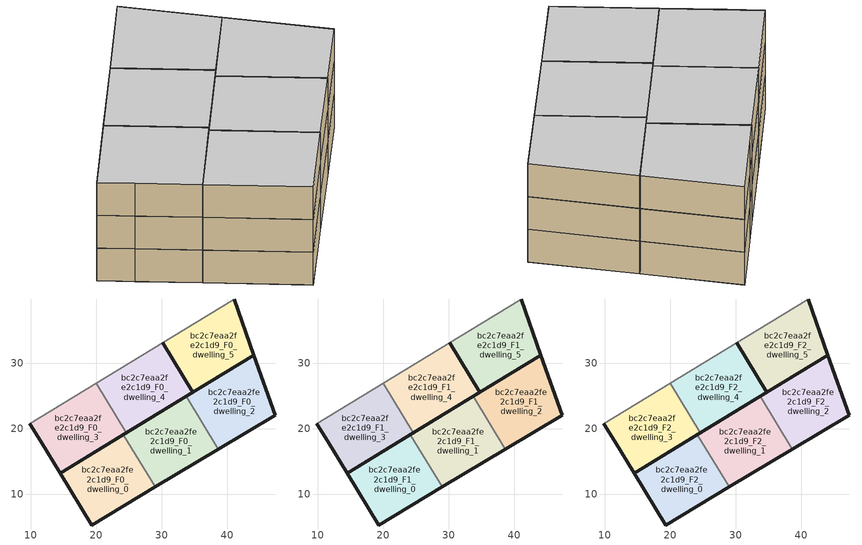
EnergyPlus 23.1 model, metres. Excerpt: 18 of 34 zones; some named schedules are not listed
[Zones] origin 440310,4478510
bc2c7eaa2fe2c1d9_F0_dwelling_0
 floor ground (EU_floor_Construction): 28.99,11.11 24.13,19.09 14.46,13.19 19.27,5.28 z0
 wall outside (EU_wall_Construction): 28.99,11.11 19.27,5.28 14.46,13.19 24.13,19.09 z0:3
 wall to bc2c7eaa2fe2c1d9_F0_dwelling_1 (EU_wall_Construction): 24.13,19.09 28.99,11.11 z0:3
bc2c7eaa2fe2c1d9_F0_dwelling_1
 floor ground (EU_floor_Construction): 38.62,16.88 33.72,24.93 24.13,19.09 28.99,11.11 z0
 wall outside (EU_wall_Construction): 38.62,16.88 28.99,11.11 / 24.13,19.09 33.72,24.93 z0:3
 wall to bc2c7eaa2fe2c1d9_F0_dwelling_2 (EU_wall_Construction): 33.72,24.93 38.63,16.88 z0:3
bc2c7eaa2fe2c1d9_F0_dwelling_2
 floor ground (EU_floor_Construction): 47.32,22.08 44.08,31.24 33.72,24.93 38.62,16.88 z0
 wall outside (EU_wall_Construction): 33.72,24.93 44.08,31.24 47.32,22.08 38.62,16.88 z0:3
bc2c7eaa2fe2c1d9_F0_dwelling_3
 floor ground (EU_floor_Construction): 24.59,19.37 19.97,26.95 9.83,20.77 11.5,18.05 14.46,13.19 z0
 wall outside (EU_wall_Construction): 24.59,19.37 14.46,13.19 11.5,18.05 9.83,20.77 z0:3
 wall adiabatic (EU_wall_Construction): 9.83,20.77 19.97,26.95 z0:3
 wall to bc2c7eaa2fe2c1d9_F0_dwelling_4 (EU_wall_Construction): 19.97,26.95 24.59,19.37 z0:3
bc2c7eaa2fe2c1d9_F0_dwelling_4
 floor ground (EU_floor_Construction): 34.73,25.55 30.12,33.13 19.97,26.95 24.59,19.37 z0
 wall outside (EU_wall_Construction): 34.73,25.55 24.59,19.37 / 30.12,33.13 34.74,25.55 z0:3
 wall adiabatic (EU_wall_Construction): 19.97,26.95 30.12,33.13 z0:3
bc2c7eaa2fe2c1d9_F0_dwelling_5
 floor ground (EU_floor_Construction): 44.08,31.24 41.05,39.81 33.29,35.06 30.12,33.13 34.73,25.55 z0
 wall outside (EU_wall_Construction): 41.05,39.81 44.08,31.24 34.73,25.55 / 34.74,25.55 30.12,33.13 z0:3
 wall adiabatic (EU_wall_Construction): 30.12,33.13 33.29,35.06 41.05,39.81 z0:3
bc2c7eaa2fe2c1d9_F1_dwelling_0
 floor to bc2c7eaa2fe2c1d9_F0_dwelling_0 (EU_floor_Construction): 28.99,11.11 24.13,19.09 14.45,13.19 19.27,5.28 z3
 wall outside (EU_wall_Construction): 28.99,11.11 19.27,5.28 14.46,13.19 24.13,19.09 z3:6
 wall to bc2c7eaa2fe2c1d9_F1_dwelling_1 (EU_wall_Construction): 24.13,19.09 28.99,11.11 z3:6
bc2c7eaa2fe2c1d9_F1_dwelling_1
 floor to bc2c7eaa2fe2c1d9_F0_dwelling_1 (EU_floor_Construction): 38.62,16.88 33.72,24.93 24.13,19.09 28.99,11.11 z3
 wall outside (EU_wall_Construction): 38.62,16.88 28.99,11.11 / 24.13,19.09 33.72,24.93 z3:6
 wall to bc2c7eaa2fe2c1d9_F1_dwelling_2 (EU_wall_Construction): 33.72,24.93 38.63,16.88 z3:6
bc2c7eaa2fe2c1d9_F1_dwelling_2
 floor to bc2c7eaa2fe2c1d9_F0_dwelling_2 (EU_floor_Construction): 47.32,22.08 44.08,31.24 33.72,24.93 38.62,16.88 z3
 wall outside (EU_wall_Construction): 33.72,24.93 44.08,31.24 47.32,22.08 38.62,16.88 z3:6
bc2c7eaa2fe2c1d9_F1_dwelling_3
 floor to bc2c7eaa2fe2c1d9_F0_dwelling_3 (EU_floor_Construction): 24.59,19.37 19.97,26.95 9.83,20.77 11.5,18.05 14.45,13.19 z3
 wall outside (EU_wall_Construction): 24.59,19.37 14.46,13.19 11.5,18.05 9.83,20.77 z3:6
 wall adiabatic (EU_wall_Construction): 9.83,20.77 19.97,26.95 z3:6
 wall to bc2c7eaa2fe2c1d9_F1_dwelling_4 (EU_wall_Construction): 19.97,26.95 24.59,19.37 z3:6
bc2c7eaa2fe2c1d9_F1_dwelling_4
 floor to bc2c7eaa2fe2c1d9_F0_dwelling_4 (EU_floor_Construction): 34.73,25.55 30.12,33.13 19.97,26.95 24.59,19.37 z3
 wall outside (EU_wall_Construction): 34.73,25.55 24.59,19.37 / 30.12,33.13 34.74,25.55 z3:6
 wall adiabatic (EU_wall_Construction): 19.97,26.95 30.12,33.13 z3:6
bc2c7eaa2fe2c1d9_F1_dwelling_5
 floor to bc2c7eaa2fe2c1d9_F0_dwelling_5 (EU_floor_Construction): 44.08,31.24 41.05,39.81 33.29,35.06 30.12,33.13 34.73,25.55 z3
 wall outside (EU_wall_Construction): 41.05,39.81 44.08,31.24 34.73,25.55 / 34.74,25.55 30.12,33.13 z3:6
 wall adiabatic (EU_wall_Construction): 30.12,33.13 33.29,35.06 41.05,39.81 z3:6
bc2c7eaa2fe2c1d9_F2_dwelling_0
 floor to bc2c7eaa2fe2c1d9_F1_dwelling_0 (EU_floor_Construction): 28.99,11.11 24.13,19.09 14.45,13.19 19.27,5.28 z6
 wall outside (EU_wall_Construction): 28.99,11.11 19.27,5.28 14.46,13.19 24.13,19.09 z6:9
 wall to bc2c7eaa2fe2c1d9_F2_dwelling_1 (EU_wall_Construction): 24.13,19.09 28.99,11.11 z6:9
 ceiling to bc2c7eaa2fe2c1d9_F3_dwelling_0 (EU_floor_Construction): 24.13,19.09 28.99,11.11 19.27,5.28 14.45,13.19 z9
bc2c7eaa2fe2c1d9_F2_dwelling_1
 floor to bc2c7eaa2fe2c1d9_F1_dwelling_1 (EU_floor_Construction): 38.62,16.88 33.72,24.93 24.13,19.09 28.99,11.11 z6
 wall outside (EU_wall_Construction): 38.62,16.88 28.99,11.11 / 24.13,19.09 33.72,24.93 z6:9
 wall to bc2c7eaa2fe2c1d9_F2_dwelling_2 (EU_wall_Construction): 33.72,24.93 38.63,16.88 z6:9
 ceiling to bc2c7eaa2fe2c1d9_F3_dwelling_1 (EU_floor_Construction): 33.72,24.93 38.62,16.88 28.99,11.11 24.13,19.09 z9
bc2c7eaa2fe2c1d9_F2_dwelling_2
 floor to bc2c7eaa2fe2c1d9_F1_dwelling_2 (EU_floor_Construction): 47.32,22.08 44.08,31.24 33.72,24.93 38.62,16.88 z6
 wall outside (EU_wall_Construction): 33.72,24.93 44.08,31.24 47.32,22.08 38.62,16.88 z6:9
 ceiling to bc2c7eaa2fe2c1d9_F3_dwelling_2 (EU_floor_Construction): 44.08,31.24 47.32,22.08 38.62,16.88 33.72,24.93 z9
bc2c7eaa2fe2c1d9_F2_dwelling_3
 floor to bc2c7eaa2fe2c1d9_F1_dwelling_3 (EU_floor_Construction): 24.59,19.37 19.97,26.95 9.83,20.77 11.5,18.05 14.45,13.19 z6
 wall outside (EU_wall_Construction): 24.59,19.37 14.46,13.19 11.5,18.05 9.83,20.77 z6:9
 wall adiabatic (EU_wall_Construction): 9.83,20.77 19.97,26.95 z6:9
 wall to bc2c7eaa2fe2c1d9_F2_dwelling_4 (EU_wall_Construction): 19.97,26.95 24.59,19.37 z6:9
 ceiling to bc2c7eaa2fe2c1d9_F3_dwelling_3 (EU_floor_Construction): 19.97,26.95 24.59,19.37 14.45,13.19 11.5,18.05 9.83,20.77 z9
bc2c7eaa2fe2c1d9_F2_dwelling_4
 floor to bc2c7eaa2fe2c1d9_F1_dwelling_4 (EU_floor_Construction): 34.73,25.55 30.12,33.13 19.97,26.95 24.59,19.37 z6
 wall outside (EU_wall_Construction): 34.73,25.55 24.59,19.37 / 30.12,33.13 34.74,25.55 z6:9
 wall adiabatic (EU_wall_Construction): 19.97,26.95 30.12,33.13 z6:9
 ceiling to bc2c7eaa2fe2c1d9_F3_dwelling_4 (EU_floor_Construction): 30.12,33.13 34.73,25.55 24.59,19.37 19.97,26.95 z9
bc2c7eaa2fe2c1d9_F2_dwelling_5
 floor to bc2c7eaa2fe2c1d9_F1_dwelling_5 (EU_floor_Construction): 44.08,31.24 41.05,39.81 33.29,35.06 30.12,33.13 34.73,25.55 z6
 wall outside (EU_wall_Construction): 41.05,39.81 44.08,31.24 34.73,25.55 / 34.74,25.55 30.12,33.13 z6:9
 wall adiabatic (EU_wall_Construction): 30.12,33.13 33.29,35.06 41.05,39.81 z6:9
 ceiling to bc2c7eaa2fe2c1d9_F3_dwelling_5 (EU_floor_Construction): 41.05,39.81 44.08,31.24 34.73,25.55 30.12,33.13 33.29,35.06 z9
[Building]
EU S2 Campaign: North Axis=0; Terrain=City; Solar Distribution=FullExterior
[Site:Location]
Madrid: Latitude=40.5; Longitude=-3.5; Time Zone=1; Elevation=609
[SizingPeriod:WeatherFileDays]
AnnualSizingPeriod: Begin Month=1; Begin Day of Month=1; End Month=12; End Day of Month=31; Day of Week for Start Day=Monday; Use Weather File Daylight Saving Period=No; Use Weather File Rain and Snow Indicators=No
[MATERIAL]
EU_InternalMass_Material: Roughness=MediumRough; Thickness=0.1; Conductivity=1; Density=1800; Specific Heat=900; Thermal Absorptance=0.9; Solar Absorptance=0.7; Visible Absorptance=0.7
[MATERIAL:NOMASS] Roughness=MediumRough; Thermal Absorptance=0.9; Solar Absorptance=0.7; Visible Absorptance=0.7
Name | Thermal Resistance
EU_wall_NoMass | 0.609216
EU_floor_NoMass | 0.568163
[CONSTRUCTION]
EU_wall_Construction: EU_wall_NoMass
EU_floor_Construction: EU_floor_NoMass
EU_InternalMass_Construction: EU_InternalMass_Material
[ZONE] Type=1; Multiplier=1; Ceiling Height=autocalculate; Floor Area=autocalculate; Part of Total Floor Area=Yes
Name | Volume
bc2c7eaa2fe2c1d9_F0_dwelling_0 | 316.266
bc2c7eaa2fe2c1d9_F1_dwelling_0; bc2c7eaa2fe2c1d9_F2_dwelling_0 | 316.265
bc2c7eaa2fe2c1d9_F0_dwelling_1; bc2c7eaa2fe2c1d9_F1_dwelling_1; bc2c7eaa2fe2c1d9_F2_dwelling_1 | 316.295
bc2c7eaa2fe2c1d9_F0_dwelling_2 | 316.277
bc2c7eaa2fe2c1d9_F1_dwelling_2; bc2c7eaa2fe2c1d9_F2_dwelling_2 | 316.278
bc2c7eaa2fe2c1d9_F0_dwelling_3 | 316.267
bc2c7eaa2fe2c1d9_F1_dwelling_3; bc2c7eaa2fe2c1d9_F2_dwelling_3 | 316.269
bc2c7eaa2fe2c1d9_F0_dwelling_4; bc2c7eaa2fe2c1d9_F1_dwelling_4; bc2c7eaa2fe2c1d9_F2_dwelling_4 | 316.26
bc2c7eaa2fe2c1d9_F0_dwelling_5; bc2c7eaa2fe2c1d9_F1_dwelling_5; bc2c7eaa2fe2c1d9_F2_dwelling_5 | 316.271
[INTERNALMASS] Construction=EU_InternalMass_Construction
Name | Zone or ZoneList | Surface Area
bc2c7eaa2fe2c1d9_F0_dwelling_0_EU_InternalMass | bc2c7eaa2fe2c1d9_F0_dwelling_0 | 105.422
bc2c7eaa2fe2c1d9_F0_dwelling_1_EU_InternalMass | bc2c7eaa2fe2c1d9_F0_dwelling_1 | 105.431
bc2c7eaa2fe2c1d9_F0_dwelling_2_EU_InternalMass | bc2c7eaa2fe2c1d9_F0_dwelling_2 | 105.426
bc2c7eaa2fe2c1d9_F0_dwelling_3_EU_InternalMass | bc2c7eaa2fe2c1d9_F0_dwelling_3 | 105.423
bc2c7eaa2fe2c1d9_F0_dwelling_4_EU_InternalMass | bc2c7eaa2fe2c1d9_F0_dwelling_4 | 105.42
bc2c7eaa2fe2c1d9_F0_dwelling_5_EU_InternalMass | bc2c7eaa2fe2c1d9_F0_dwelling_5 | 105.424
bc2c7eaa2fe2c1d9_F1_dwelling_0_EU_InternalMass | bc2c7eaa2fe2c1d9_F1_dwelling_0 | 105.422
bc2c7eaa2fe2c1d9_F1_dwelling_1_EU_InternalMass | bc2c7eaa2fe2c1d9_F1_dwelling_1 | 105.431
bc2c7eaa2fe2c1d9_F1_dwelling_2_EU_InternalMass | bc2c7eaa2fe2c1d9_F1_dwelling_2 | 105.426
bc2c7eaa2fe2c1d9_F1_dwelling_3_EU_InternalMass | bc2c7eaa2fe2c1d9_F1_dwelling_3 | 105.423
bc2c7eaa2fe2c1d9_F1_dwelling_4_EU_InternalMass | bc2c7eaa2fe2c1d9_F1_dwelling_4 | 105.42
bc2c7eaa2fe2c1d9_F1_dwelling_5_EU_InternalMass | bc2c7eaa2fe2c1d9_F1_dwelling_5 | 105.424
bc2c7eaa2fe2c1d9_F2_dwelling_0_EU_InternalMass | bc2c7eaa2fe2c1d9_F2_dwelling_0 | 105.422
bc2c7eaa2fe2c1d9_F2_dwelling_1_EU_InternalMass | bc2c7eaa2fe2c1d9_F2_dwelling_1 | 105.431
bc2c7eaa2fe2c1d9_F2_dwelling_2_EU_InternalMass | bc2c7eaa2fe2c1d9_F2_dwelling_2 | 105.426
bc2c7eaa2fe2c1d9_F2_dwelling_3_EU_InternalMass | bc2c7eaa2fe2c1d9_F2_dwelling_3 | 105.423
bc2c7eaa2fe2c1d9_F2_dwelling_4_EU_InternalMass | bc2c7eaa2fe2c1d9_F2_dwelling_4 | 105.42
bc2c7eaa2fe2c1d9_F2_dwelling_5_EU_InternalMass | bc2c7eaa2fe2c1d9_F2_dwelling_5 | 105.424
[OTHEREQUIPMENT] Fuel Type=Electricity; Design Level Calculation Method=Watts/Area; Power per Zone Floor Area=1; Fraction Latent=0; Fraction Radiant=0; Fraction Lost=0; Carbon Dioxide Generation Rate=0; EndUse Subcategory=EU_Step8_InternalGains
Name | Zone or ZoneList or Space or SpaceList | Schedule
EU_Step8_InternalGain_bc2c7eaa2fe2c1d9_F0_dwelling_0_f000 | bc2c7eaa2fe2c1d9_F0_dwelling_0 | EU_Step8_GainSchedule_bc2c7eaa2fe2c1d9_F0_dwelling_0_f000
EU_Step8_InternalGain_bc2c7eaa2fe2c1d9_F0_dwelling_1_f000 | bc2c7eaa2fe2c1d9_F0_dwelling_1 | EU_Step8_GainSchedule_bc2c7eaa2fe2c1d9_F0_dwelling_1_f000
EU_Step8_InternalGain_bc2c7eaa2fe2c1d9_F0_dwelling_2_f000 | bc2c7eaa2fe2c1d9_F0_dwelling_2 | EU_Step8_GainSchedule_bc2c7eaa2fe2c1d9_F0_dwelling_2_f000
EU_Step8_InternalGain_bc2c7eaa2fe2c1d9_F0_dwelling_3_f000 | bc2c7eaa2fe2c1d9_F0_dwelling_3 | EU_Step8_GainSchedule_bc2c7eaa2fe2c1d9_F0_dwelling_3_f000
EU_Step8_InternalGain_bc2c7eaa2fe2c1d9_F0_dwelling_4_f000 | bc2c7eaa2fe2c1d9_F0_dwelling_4 | EU_Step8_GainSchedule_bc2c7eaa2fe2c1d9_F0_dwelling_4_f000
EU_Step8_InternalGain_bc2c7eaa2fe2c1d9_F0_dwelling_5_f000 | bc2c7eaa2fe2c1d9_F0_dwelling_5 | EU_Step8_GainSchedule_bc2c7eaa2fe2c1d9_F0_dwelling_5_f000
EU_Step8_InternalGain_bc2c7eaa2fe2c1d9_F1_dwelling_0_f000 | bc2c7eaa2fe2c1d9_F1_dwelling_0 | EU_Step8_GainSchedule_bc2c7eaa2fe2c1d9_F1_dwelling_0_f000
EU_Step8_InternalGain_bc2c7eaa2fe2c1d9_F1_dwelling_1_f000 | bc2c7eaa2fe2c1d9_F1_dwelling_1 | EU_Step8_GainSchedule_bc2c7eaa2fe2c1d9_F1_dwelling_1_f000
EU_Step8_InternalGain_bc2c7eaa2fe2c1d9_F1_dwelling_2_f000 | bc2c7eaa2fe2c1d9_F1_dwelling_2 | EU_Step8_GainSchedule_bc2c7eaa2fe2c1d9_F1_dwelling_2_f000
EU_Step8_InternalGain_bc2c7eaa2fe2c1d9_F1_dwelling_3_f000 | bc2c7eaa2fe2c1d9_F1_dwelling_3 | EU_Step8_GainSchedule_bc2c7eaa2fe2c1d9_F1_dwelling_3_f000
EU_Step8_InternalGain_bc2c7eaa2fe2c1d9_F1_dwelling_4_f000 | bc2c7eaa2fe2c1d9_F1_dwelling_4 | EU_Step8_GainSchedule_bc2c7eaa2fe2c1d9_F1_dwelling_4_f000
EU_Step8_InternalGain_bc2c7eaa2fe2c1d9_F1_dwelling_5_f000 | bc2c7eaa2fe2c1d9_F1_dwelling_5 | EU_Step8_GainSchedule_bc2c7eaa2fe2c1d9_F1_dwelling_5_f000
EU_Step8_InternalGain_bc2c7eaa2fe2c1d9_F2_dwelling_0_f000 | bc2c7eaa2fe2c1d9_F2_dwelling_0 | EU_Step8_GainSchedule_bc2c7eaa2fe2c1d9_F2_dwelling_0_f000
EU_Step8_InternalGain_bc2c7eaa2fe2c1d9_F2_dwelling_1_f000 | bc2c7eaa2fe2c1d9_F2_dwelling_1 | EU_Step8_GainSchedule_bc2c7eaa2fe2c1d9_F2_dwelling_1_f000
EU_Step8_InternalGain_bc2c7eaa2fe2c1d9_F2_dwelling_2_f000 | bc2c7eaa2fe2c1d9_F2_dwelling_2 | EU_Step8_GainSchedule_bc2c7eaa2fe2c1d9_F2_dwelling_2_f000
EU_Step8_InternalGain_bc2c7eaa2fe2c1d9_F2_dwelling_3_f000 | bc2c7eaa2fe2c1d9_F2_dwelling_3 | EU_Step8_GainSchedule_bc2c7eaa2fe2c1d9_F2_dwelling_3_f000
EU_Step8_InternalGain_bc2c7eaa2fe2c1d9_F2_dwelling_4_f000 | bc2c7eaa2fe2c1d9_F2_dwelling_4 | EU_Step8_GainSchedule_bc2c7eaa2fe2c1d9_F2_dwelling_4_f000
EU_Step8_InternalGain_bc2c7eaa2fe2c1d9_F2_dwelling_5_f000 | bc2c7eaa2fe2c1d9_F2_dwelling_5 | EU_Step8_GainSchedule_bc2c7eaa2fe2c1d9_F2_dwelling_5_f000
[ZONEVENTILATION:DESIGNFLOWRATE] Schedule=EU_AlwaysOn; Design Flow Rate Calculation Method=AirChanges/Hour; Air Changes per Hour=0.752966; Ventilation Type=Natural; Fan Pressure Rise=0; Fan Total Efficiency=1; Constant Term Coefficient=1; Temperature Term Coefficient=0; Velocity Term Coefficient=0; Velocity Squared Term Coefficient=0; Minimum Indoor Temperature=-100; Maximum Indoor Temperature=100; Delta Temperature=-100; Minimum Outdoor Temperature=-100; Maximum Outdoor Temperature=100; Maximum Wind Speed=40
Name | Zone or ZoneList or Space or SpaceList
EU_ConstantAir_bc2c7eaa2fe2c1d9_F0_dwelling_0 | bc2c7eaa2fe2c1d9_F0_dwelling_0
EU_ConstantAir_bc2c7eaa2fe2c1d9_F0_dwelling_1 | bc2c7eaa2fe2c1d9_F0_dwelling_1
EU_ConstantAir_bc2c7eaa2fe2c1d9_F0_dwelling_2 | bc2c7eaa2fe2c1d9_F0_dwelling_2
EU_ConstantAir_bc2c7eaa2fe2c1d9_F0_dwelling_3 | bc2c7eaa2fe2c1d9_F0_dwelling_3
EU_ConstantAir_bc2c7eaa2fe2c1d9_F0_dwelling_4 | bc2c7eaa2fe2c1d9_F0_dwelling_4
EU_ConstantAir_bc2c7eaa2fe2c1d9_F0_dwelling_5 | bc2c7eaa2fe2c1d9_F0_dwelling_5
EU_ConstantAir_bc2c7eaa2fe2c1d9_F1_dwelling_0 | bc2c7eaa2fe2c1d9_F1_dwelling_0
EU_ConstantAir_bc2c7eaa2fe2c1d9_F1_dwelling_1 | bc2c7eaa2fe2c1d9_F1_dwelling_1
EU_ConstantAir_bc2c7eaa2fe2c1d9_F1_dwelling_2 | bc2c7eaa2fe2c1d9_F1_dwelling_2
EU_ConstantAir_bc2c7eaa2fe2c1d9_F1_dwelling_3 | bc2c7eaa2fe2c1d9_F1_dwelling_3
EU_ConstantAir_bc2c7eaa2fe2c1d9_F1_dwelling_4 | bc2c7eaa2fe2c1d9_F1_dwelling_4
EU_ConstantAir_bc2c7eaa2fe2c1d9_F1_dwelling_5 | bc2c7eaa2fe2c1d9_F1_dwelling_5
EU_ConstantAir_bc2c7eaa2fe2c1d9_F2_dwelling_0 | bc2c7eaa2fe2c1d9_F2_dwelling_0
EU_ConstantAir_bc2c7eaa2fe2c1d9_F2_dwelling_1 | bc2c7eaa2fe2c1d9_F2_dwelling_1
EU_ConstantAir_bc2c7eaa2fe2c1d9_F2_dwelling_2 | bc2c7eaa2fe2c1d9_F2_dwelling_2
EU_ConstantAir_bc2c7eaa2fe2c1d9_F2_dwelling_3 | bc2c7eaa2fe2c1d9_F2_dwelling_3
EU_ConstantAir_bc2c7eaa2fe2c1d9_F2_dwelling_4 | bc2c7eaa2fe2c1d9_F2_dwelling_4
EU_ConstantAir_bc2c7eaa2fe2c1d9_F2_dwelling_5 | bc2c7eaa2fe2c1d9_F2_dwelling_5
[HVACTEMPLATE:THERMOSTAT] Constant Heating Setpoint=20; Constant Cooling Setpoint=50
EU_HeatOnly_bc2c7eaa2fe2c1d9_F0_dwelling_0; EU_HeatOnly_bc2c7eaa2fe2c1d9_F0_dwelling_1; EU_HeatOnly_bc2c7eaa2fe2c1d9_F0_dwelling_2; EU_HeatOnly_bc2c7eaa2fe2c1d9_F0_dwelling_3; EU_HeatOnly_bc2c7eaa2fe2c1d9_F0_dwelling_4; EU_HeatOnly_bc2c7eaa2fe2c1d9_F0_dwelling_5; EU_HeatOnly_bc2c7eaa2fe2c1d9_F1_dwelling_0; EU_HeatOnly_bc2c7eaa2fe2c1d9_F1_dwelling_1; EU_HeatOnly_bc2c7eaa2fe2c1d9_F1_dwelling_2; EU_HeatOnly_bc2c7eaa2fe2c1d9_F1_dwelling_3; EU_HeatOnly_bc2c7eaa2fe2c1d9_F1_dwelling_4; EU_HeatOnly_bc2c7eaa2fe2c1d9_F1_dwelling_5; EU_HeatOnly_bc2c7eaa2fe2c1d9_F2_dwelling_0; EU_HeatOnly_bc2c7eaa2fe2c1d9_F2_dwelling_1; EU_HeatOnly_bc2c7eaa2fe2c1d9_F2_dwelling_2; EU_HeatOnly_bc2c7eaa2fe2c1d9_F2_dwelling_3; EU_HeatOnly_bc2c7eaa2fe2c1d9_F2_dwelling_4; EU_HeatOnly_bc2c7eaa2fe2c1d9_F2_dwelling_5; EU_HeatOnly_bc2c7eaa2fe2c1d9_F3_dwelling_0; EU_HeatOnly_bc2c7eaa2fe2c1d9_F3_dwelling_1; EU_HeatOnly_bc2c7eaa2fe2c1d9_F3_dwelling_2; EU_HeatOnly_bc2c7eaa2fe2c1d9_F3_dwelling_3; EU_HeatOnly_bc2c7eaa2fe2c1d9_F3_dwelling_4; EU_HeatOnly_bc2c7eaa2fe2c1d9_F3_dwelling_5; EU_HeatOnly_bc2c7eaa2fe2c1d9_F4_dwelling_0; EU_HeatOnly_bc2c7eaa2fe2c1d9_F4_dwelling_1; EU_HeatOnly_bc2c7eaa2fe2c1d9_F4_dwelling_2; EU_HeatOnly_bc2c7eaa2fe2c1d9_F4_dwelling_3; EU_HeatOnly_bc2c7eaa2fe2c1d9_F4_dwelling_4; EU_HeatOnly_bc2c7eaa2fe2c1d9_F5_dwelling_0; EU_HeatOnly_bc2c7eaa2fe2c1d9_F5_dwelling_1; EU_HeatOnly_bc2c7eaa2fe2c1d9_F5_dwelling_2; EU_HeatOnly_bc2c7eaa2fe2c1d9_F5_dwelling_3; EU_HeatOnly_bc2c7eaa2fe2c1d9_F5_dwelling_4
[HVACTEMPLATE:ZONE:IDEALLOADSAIRSYSTEM] System Availability Schedule=EU_AlwaysOn; Maximum Heating Supply Air Temperature=50; Minimum Cooling Supply Air Temperature=13; Maximum Heating Supply Air Humidity Ratio=0.0156; Minimum Cooling Supply Air Humidity Ratio=0.0077; Heating Limit=NoLimit; Cooling Limit=NoLimit; Heating Availability Schedule=EU_AlwaysOn; Cooling Availability Schedule=EU_CoolingOff; Dehumidification Control Type=ConstantSensibleHeatRatio; Cooling Sensible Heat Ratio=0.7; Dehumidification Setpoint=60; Humidification Control Type=None; Humidification Setpoint=30; Outdoor Air Method=None; Outdoor Air Flow Rate per Person=0.00944; Outdoor Air Flow Rate per Zone Floor Area=0; Outdoor Air Flow Rate per Zone=0; Demand Controlled Ventilation Type=None; Outdoor Air Economizer Type=NoEconomizer; Heat Recovery Type=None; Sensible Heat Recovery Effectiveness=0.7; Latent Heat Recovery Effectiveness=0.65
Name | Template Thermostat
bc2c7eaa2fe2c1d9_F0_dwelling_0 | EU_HeatOnly_bc2c7eaa2fe2c1d9_F0_dwelling_0
bc2c7eaa2fe2c1d9_F0_dwelling_1 | EU_HeatOnly_bc2c7eaa2fe2c1d9_F0_dwelling_1
bc2c7eaa2fe2c1d9_F0_dwelling_2 | EU_HeatOnly_bc2c7eaa2fe2c1d9_F0_dwelling_2
bc2c7eaa2fe2c1d9_F0_dwelling_3 | EU_HeatOnly_bc2c7eaa2fe2c1d9_F0_dwelling_3
bc2c7eaa2fe2c1d9_F0_dwelling_4 | EU_HeatOnly_bc2c7eaa2fe2c1d9_F0_dwelling_4
bc2c7eaa2fe2c1d9_F0_dwelling_5 | EU_HeatOnly_bc2c7eaa2fe2c1d9_F0_dwelling_5
bc2c7eaa2fe2c1d9_F1_dwelling_0 | EU_HeatOnly_bc2c7eaa2fe2c1d9_F1_dwelling_0
bc2c7eaa2fe2c1d9_F1_dwelling_1 | EU_HeatOnly_bc2c7eaa2fe2c1d9_F1_dwelling_1
bc2c7eaa2fe2c1d9_F1_dwelling_2 | EU_HeatOnly_bc2c7eaa2fe2c1d9_F1_dwelling_2
bc2c7eaa2fe2c1d9_F1_dwelling_3 | EU_HeatOnly_bc2c7eaa2fe2c1d9_F1_dwelling_3
bc2c7eaa2fe2c1d9_F1_dwelling_4 | EU_HeatOnly_bc2c7eaa2fe2c1d9_F1_dwelling_4
bc2c7eaa2fe2c1d9_F1_dwelling_5 | EU_HeatOnly_bc2c7eaa2fe2c1d9_F1_dwelling_5
bc2c7eaa2fe2c1d9_F2_dwelling_0 | EU_HeatOnly_bc2c7eaa2fe2c1d9_F2_dwelling_0
bc2c7eaa2fe2c1d9_F2_dwelling_1 | EU_HeatOnly_bc2c7eaa2fe2c1d9_F2_dwelling_1
